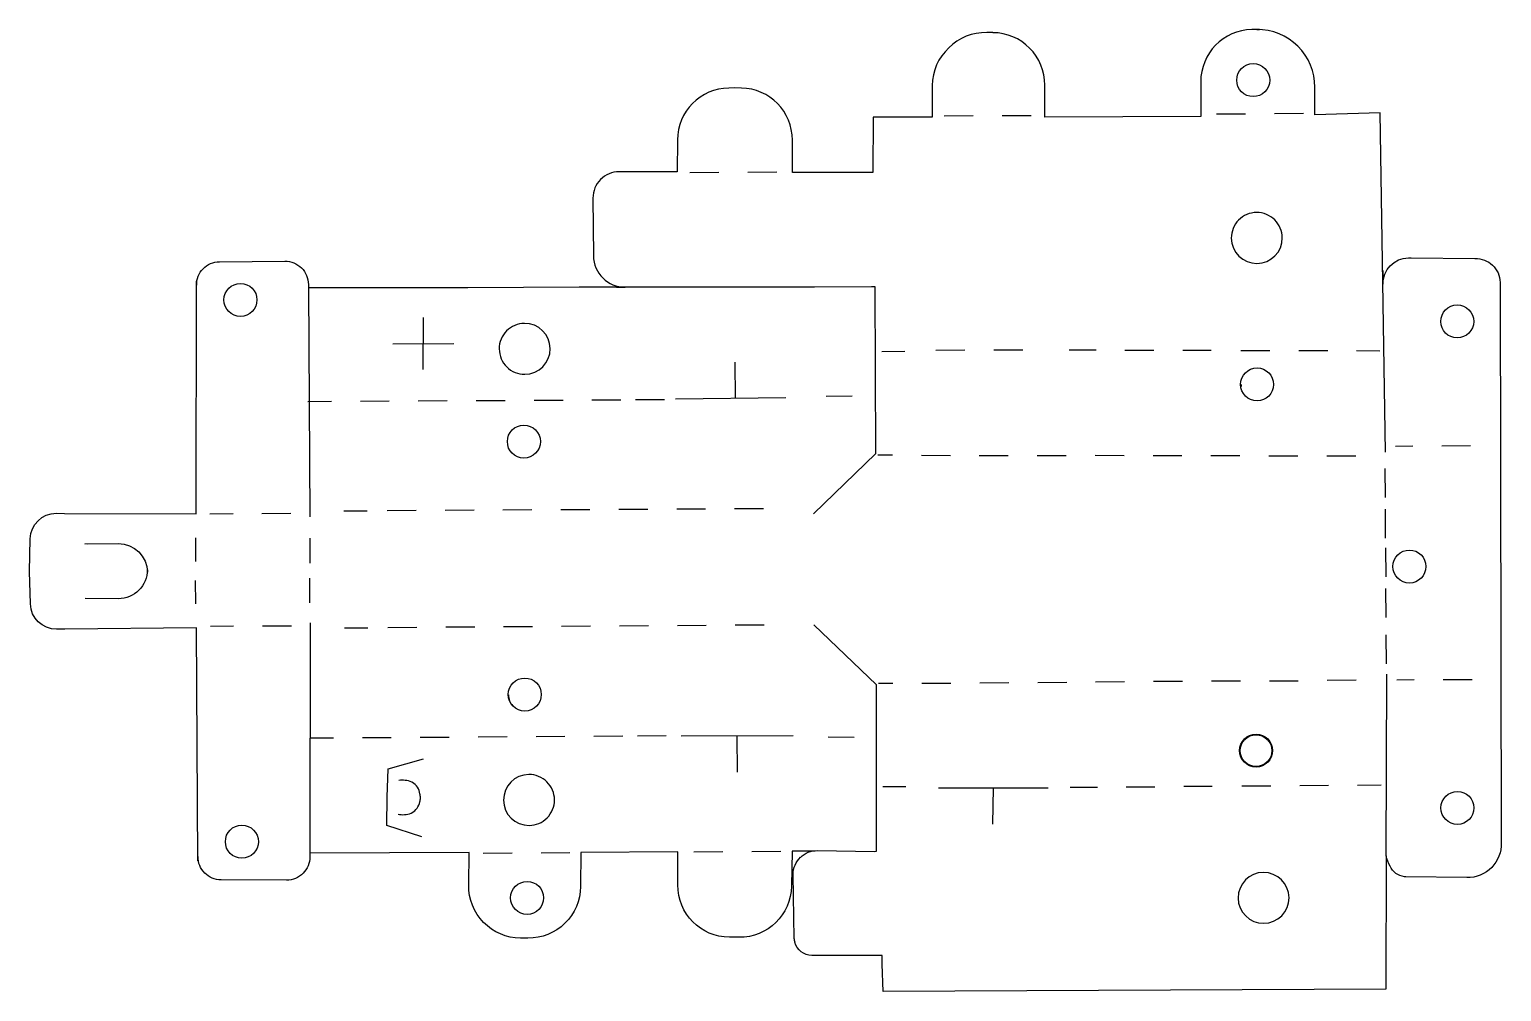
# Model space of a CAD drawing. Header units: millimetres. Extents: x 50 to 304, y -123 to 43.
import ezdxf

# ---------------------------------------------------------------- set-up
doc = ezdxf.new("R2010")
doc.units = ezdxf.units.MM
doc.layers.get('0').update_dxf_attribs({"linetype": 'CONTINUOUS'})

msp = doc.modelspace()

# ---------------------------------------------------------------- linework, layer by layer
for p, q in [((216.61, 42.18), (215.55, 42.2)), ((262.65, 42.74), (261.33, 42.71)), ((262.19, 42.74), (262.65, 42.74)), ((206.12, 33.07), (206.12, 27.56)), ((225.57, 27.77), (225.57, 33.13)), ((252.5, 33.7), (252.52, 27.67)), ((171.94, 32.63), (171.01, 32.62)), ((173.17, 32.62), (171.94, 32.63)), ((272.22, 27.98), (272.22, 32.75)), ((260.22, 28.13), (255.22, 28.09)), ((270.22, 28.19), (265.22, 28.16)), ((283.5, 28.31), (272.22, 27.98)), ((284.42, -30.3), (283.5, 28.31)), ((195.93, 27.61), (195.89, 18.05)), ((206.12, 27.56), (195.93, 27.61)), ((213.22, 27.81), (208.22, 27.78)), ((218.22, 27.85), (223.22, 27.88)), ((225.57, 27.56), (225.57, 27.77)), ((252.52, 27.67), (225.57, 27.56)), ((162.13, 23.64), (162.11, 18.12)), ((181.99, 18), (181.98, 23.64)), ((162.11, 18.12), (152.05, 18.15)), ((169.29, 18.02), (164.29, 17.99)), ((179.29, 18.09), (174.29, 18.05)), ((195.89, 18.05), (181.99, 18)), ((147.54, 13.61), (147.62, 3.66)), ((83.04, 2.6), (94.35, 2.7)), ((288.39, 3.29), (288.76, 3.3)), ((288.76, 3.3), (288.81, 3.29)), ((288.81, 3.29), (288.82, 3.29)), ((288.82, 3.29), (299.86, 3.17)), ((283.93, 1.07), (283.96, -1.27)), ((79, -40.96), (79.07, -0.72)), ((79.07, -0.72), (79.07, -1.44)), ((98.39, -1.3), (98.39, -1.88)), ((125.91, -1.88), (98.39, -1.88)), ((98.39, -1.88), (98.67, -41.47)), ((98.74, -1.84), (98.74, -1.84)), ((145.18, -1.78), (125.91, -1.88)), ((161.96, -1.8), (145.18, -1.78)), ((151.61, -1.79), (153.11, -1.79)), ((185.8, -1.8), (161.96, -1.8)), ((195.64, -1.74), (185.8, -1.8)), ((196.27, -1.74), (195.64, -1.74)), ((196.41, -30.49), (196.27, -1.74)), ((304.19, -0.95), (304.41, -97.77)), ((118.24, -16.03), (118.28, -7.03)), ((113.01, -11.54), (123.51, -11.53)), ((206.77, -12.65), (211.77, -12.62)), ((216.77, -12.6), (221.77, -12.58)), ((234.47, -12.66), (229.77, -12.66)), ((244.42, -12.7), (239.42, -12.72)), ((172.06, -14.71), (172.1, -20.97)), ((201.42, -12.91), (197.42, -12.97)), ((254.32, -12.72), (249.42, -12.74)), ((264.42, -12.77), (259.42, -12.76)), ((274.42, -12.79), (269.42, -12.78)), ((283.45, -12.81), (279.42, -12.8)), ((98.33, -21.51), (102.37, -21.49)), ((107.37, -21.46), (112.37, -21.43)), ((117.37, -21.41), (122.37, -21.38)), ((127.37, -21.36), (132.37, -21.33)), ((137.37, -21.3), (142.37, -21.28)), ((147.37, -21.25), (152.37, -21.23)), ((154.87, -21.21), (159.87, -21.19)), ((180.84, -20.92), (161.81, -21.13)), ((187.83, -20.63), (192.31, -20.55)), ((185.64, -40.93), (196.41, -30.49)), ((289.11, -29.27), (286.11, -29.29)), ((299.11, -29.17), (294.11, -29.22)), ((199.26, -30.81), (196.76, -30.8)), ((204.26, -30.82), (209.26, -30.83)), ((214.26, -30.84), (219.26, -30.85)), ((224.26, -30.86), (229.26, -30.87)), ((239.26, -30.89), (234.26, -30.88)), ((249.26, -30.9), (244.26, -30.9)), ((259.26, -30.92), (254.26, -30.91)), ((264.26, -30.93), (269.26, -30.94)), ((279.26, -30.96), (274.26, -30.95)), ((284.38, -38.12), (284.35, -33.12)), ((104.5, -40.44), (108.53, -40.4)), ((117, -40.38), (112, -40.4)), ((127, -40.32), (122, -40.35)), ((137, -40.27), (132, -40.3)), ((147, -40.22), (142, -40.25)), ((157, -40.17), (152, -40.19)), ((167, -40.11), (162, -40.14)), ((177, -40.06), (172, -40.09)), ((284.42, -45.12), (284.4, -40.12)), ((54.88, -40.84), (56.26, -40.85)), ((56.26, -40.85), (79, -40.96)), ((85.38, -40.96), (81.38, -40.98)), ((95.38, -40.89), (90.38, -40.92)), ((94.41, -40.8), (94.41, -40.85)), ((50.23, -50.87), (50.36, -45.24)), ((78.92, -45.1), (78.92, -49.14)), ((98.64, -45.16), (98.65, -49.46)), ((59.81, -46.1), (65.56, -46.06)), ((60.3, -46.17), (59.82, -46.1)), ((284.43, -46.83), (284.46, -51.83)), ((70.59, -50.88), (70.59, -50.6)), ((70.59, -51.03), (70.59, -50.74)), ((50.39, -56.49), (50.23, -50.87)), ((78.95, -56.48), (78.93, -52.44)), ((98.67, -56.32), (98.65, -52.02)), ((65.58, -55.59), (59.83, -55.58)), ((284.51, -58.83), (284.47, -53.83)), ((56.31, -60.85), (54.93, -60.86)), ((79.06, -60.62), (56.31, -60.85)), ((79.33, -100.86), (79.06, -60.62)), ((85.49, -60.36), (81.49, -60.38)), ((95.49, -60.31), (90.49, -60.33)), ((94.53, -60.4), (94.53, -60.36)), ((98.71, -59.76), (98.65, -99.54)), ((104.62, -60.65), (108.65, -60.63)), ((117.12, -60.56), (112.12, -60.6)), ((127.12, -60.49), (122.12, -60.53)), ((137.12, -60.43), (132.12, -60.46)), ((147.12, -60.36), (142.12, -60.39)), ((157.12, -60.29), (152.12, -60.33)), ((167.12, -60.23), (162.12, -60.26)), ((177.12, -60.16), (172.12, -60.19)), ((196.52, -70.46), (185.69, -60.09)), ((284.56, -66.83), (284.53, -61.83)), ((196.53, -99.18), (196.52, -70.46)), ((199.35, -70.22), (196.85, -70.24)), ((204.35, -70.19), (209.35, -70.16)), ((214.35, -70.12), (219.35, -70.09)), ((224.35, -70.06), (229.35, -70.02)), ((239.35, -69.96), (234.35, -69.99)), ((249.35, -69.89), (244.35, -69.92)), ((259.35, -69.82), (254.35, -69.86)), ((264.35, -69.79), (269.35, -69.76)), ((279.35, -69.69), (274.35, -69.72)), ((284.53, -100), (284.65, -68.65)), ((289.35, -69.62), (286.35, -69.64)), ((299.35, -69.6), (294.35, -69.61)), ((98.68, -79.65), (102.72, -79.62)), ((107.72, -79.59), (112.72, -79.56)), ((117.72, -79.52), (122.71, -79.49)), ((127.71, -79.46), (132.71, -79.42)), ((137.71, -79.39), (142.71, -79.36)), ((147.71, -79.32), (152.71, -79.29)), ((155.21, -79.27), (160.21, -79.24)), ((182.12, -79.3), (162.77, -79.32)), ((172.48, -85.57), (172.44, -79.31)), ((188.18, -79.47), (192.66, -79.49)), ((112.15, -84.96), (118.27, -83.25)), ((112, -89.87), (112.15, -84.96)), ((116.3, -87.29), (116.24, -87.26)), ((116.36, -87.32), (116.3, -87.29)), ((201.6, -88.11), (197.6, -88.07)), ((207.22, -88.27), (226.16, -88.27)), ((216.62, -94.53), (216.69, -88.27)), ((234.65, -88.2), (229.95, -88.22)), ((244.6, -88.12), (239.6, -88.12)), ((254.5, -88.05), (249.6, -88.05)), ((264.59, -87.95), (259.6, -87.98)), ((274.59, -87.88), (269.59, -87.92)), ((283.63, -87.82), (279.59, -87.85)), ((111.95, -94.77), (112, -89.87)), ((116.13, -92.65), (116.19, -92.62)), ((116.19, -92.62), (116.25, -92.59)), ((118, -96.74), (111.95, -94.77)), ((186.33, -99.1), (196.17, -99.24)), ((79.33, -100.14), (79.33, -100.86)), ((126.17, -99.45), (98.65, -99.54)), ((98.65, -99.54), (98.65, -100.18)), ((126.09, -105.09), (126.17, -99.45)), ((133.57, -99.57), (128.57, -99.6)), ((143.57, -99.5), (138.57, -99.54)), ((145.45, -99.45), (145.39, -105.32)), ((162.22, -99.34), (145.45, -99.45)), ((162.19, -105.02), (162.22, -99.34)), ((169.98, -99.33), (164.98, -99.36)), ((179.98, -99.26), (174.98, -99.29)), ((181.92, -99.21), (181.82, -105.23)), ((185.48, -99.22), (181.92, -99.21)), ((196.17, -99.24), (196.53, -99.18)), ((284.53, -100), (284.44, -123.01)), ((94.64, -104.2), (83.32, -104.16)), ((182.31, -114.29), (182.09, -103.22)), ((287.76, -103.62), (287.68, -103.61)), ((287.85, -103.62), (287.76, -103.62)), ((287.93, -103.63), (287.85, -103.62)), ((298.44, -103.77), (287.93, -103.63)), ((136.3, -114.23), (135, -114.22)), ((172.75, -114.08), (171.11, -114.07)), ((197.51, -117.2), (185.33, -117.2)), ((197.51, -118.7), (197.51, -117.2)), ((197.65, -123.45), (197.51, -118.7)), ((284.44, -123.01), (197.65, -123.45))]:
    msp.add_line(p, q)
for points in [[(265.27, 9.85, 0.19892), (262.15, 11.12, 0.414215), (257.78, 6.69, 0.414204), (262.21, 2.32, 0.414204), (266.58, 6.75, 0.198918)], [(131.35, -12.46, 0.414215), (135.77, -16.83, 0.41421), (140.15, -12.4, 0.414209), (135.72, -8.03, 0.414214)], [(132.1, -90.39, 0.41421), (136.53, -94.76, 0.414215), (140.9, -90.33, 0.414215), (136.47, -85.96, 0.41421)], [(263.32, -102.87, 0.414203), (258.95, -107.29, 0.41421), (263.38, -111.66, 0.414209), (267.75, -107.24, 0.414205)]]:
    msp.add_lwpolyline(points, format="xyb", close=True)
for centre, radius in [((261.56, 33.98), 2.85), ((86.67, -3.98), 2.85), ((296.79, -7.7), 2.85), ((262.22, -18.58), 2.85), ((135.61, -28.46), 2.85), ((288.54, -50.03), 2.85), ((135.77, -72.14), 2.85), ((262.05, -81.83), 2.85), ((262.05, -81.83), 2.75), ((296.83, -91.73), 2.85), ((86.91, -97.56), 2.85), ((136.17, -107.27), 2.85)]:
    msp.add_circle(centre, radius)
for centre, radius, start, end in [((215.36, 33.2), 9, 88.7721, 135.1252), ((216.56, 33.17), 9, 44.7279, 89.728), ((261.5, 33.71), 9, 91.1067, 180.0829), ((262.22, 32.74), 10, 45.1293, 90.1747), ((215.12, 32.98), 9, 133.0549, 179.3929), ((216.56, 33.17), 9, -0.2724, 44.7282), ((262.22, 32.74), 10, 0.0833, 45.1287), ((171.13, 23.62), 9, 90.7477, 179.8738), ((172.98, 23.62), 9, 0.1234, 88.7954), ((152.04, 13.65), 4.5, 89.8733, 135.1651), ((152.04, 13.65), 4.5, 135.167, 180.4574), ((153.12, 3.71), 5.5, 180.4584, 269.9079), ((156.1, 9.14), 11.81, 247.5982, 247.6384), ((297.77, -7.7), 3.73, 180.0445, 180.3282), ((262.22, -18.58), 2.75, 180.3758, 187.925), ((135.7, -72.2), 2.75, 180.3827, 223.3229), ((114.67, -90.92), 3.98, 66.8371, 99.7321), ((114.95, -89.67), 2.74, 7.778, 59.1202), ((114.94, -90.19), 2.74, 298.5372, 349.8806), ((113.52, -89.66), 4.24, 346.2187, 355.5722), ((113.51, -90.14), 4.24, 2.0843, 11.4419), ((114.71, -88.92), 3.98, 257.9265, 290.8206)]:
    msp.add_arc(centre, radius, start, end)
at = {"extrusion": (0, 0, -1)}
for centre, radius, start, end in [((-83.07, -1.4), 4, 44.4443, 89.4649), ((-94.39, -1.3), 4, 89.4668, 134.74), ((-288.46, -1.2), 4.5, -0.8819, 89.0998), ((-300, -1.02), 4.19, 88.0511, 133.523), ((-83.07, -1.4), 4, -0.5843, 44.4434), ((-94.39, -1.3), 4, 134.7388, 180.0108), ((-300, -1.02), 4.19, 133.526, 178.9975), ((-54.85, -45.34), 4.5, 1.315, 90.2744), ((-65.59, -51.06), 5, 89.61, 179.6079), ((-65.59, -50.59), 5, 180.0873, 225.0893), ((-65.73, -50.88), 4.86, 178.3907, 180.0986), ((-65.59, -50.59), 5, 225.0876, 270.0898), ((-54.88, -56.36), 4.5, 269.423, 358.3842), ((-186.2, -103.13), 4.02, 45.4195, 91.7915), ((-298.47, -97.9), 5.94, 178.7524, 223.9041), ((-83.33, -100.16), 4, -44.7465, 0.2817), ((-94.65, -100.2), 4, 179.6845, 224.9567), ((-186.19, -103.24), 4.1, 0.3852, 46.7816), ((-293.08, -97.81), 8.83, 333.0725, 345.6442), ((-83.33, -100.16), 4, 270.2303, 315.2556), ((-94.65, -100.2), 4, 224.9572, 270.2298), ((-288.05, -100.5), 3.13, 276.823, 335.3338), ((-298.53, -97.79), 5.98, 225.0341, 270.8568), ((-135.09, -105.22), 9, -44.3078, 0.8242), ((-136.39, -105.23), 9, 180.5619, 225.5623), ((-171.19, -105.07), 9, -89.4889, 0.2754), ((-172.83, -105.08), 9, 180.9235, 270.5112), ((-135.09, -105.22), 9, 270.5629, 315.6929), ((-136.39, -105.23), 9, 225.5626, 270.5628), ((-186.77, -113.83), 4.48, 345.4567, 354.107), ((-185.33, -114.2), 3, 270.0004, 345.4591)]:
    msp.add_arc(centre, radius, start, end, dxfattribs=at)

doc.saveas('drawing.dxf')
